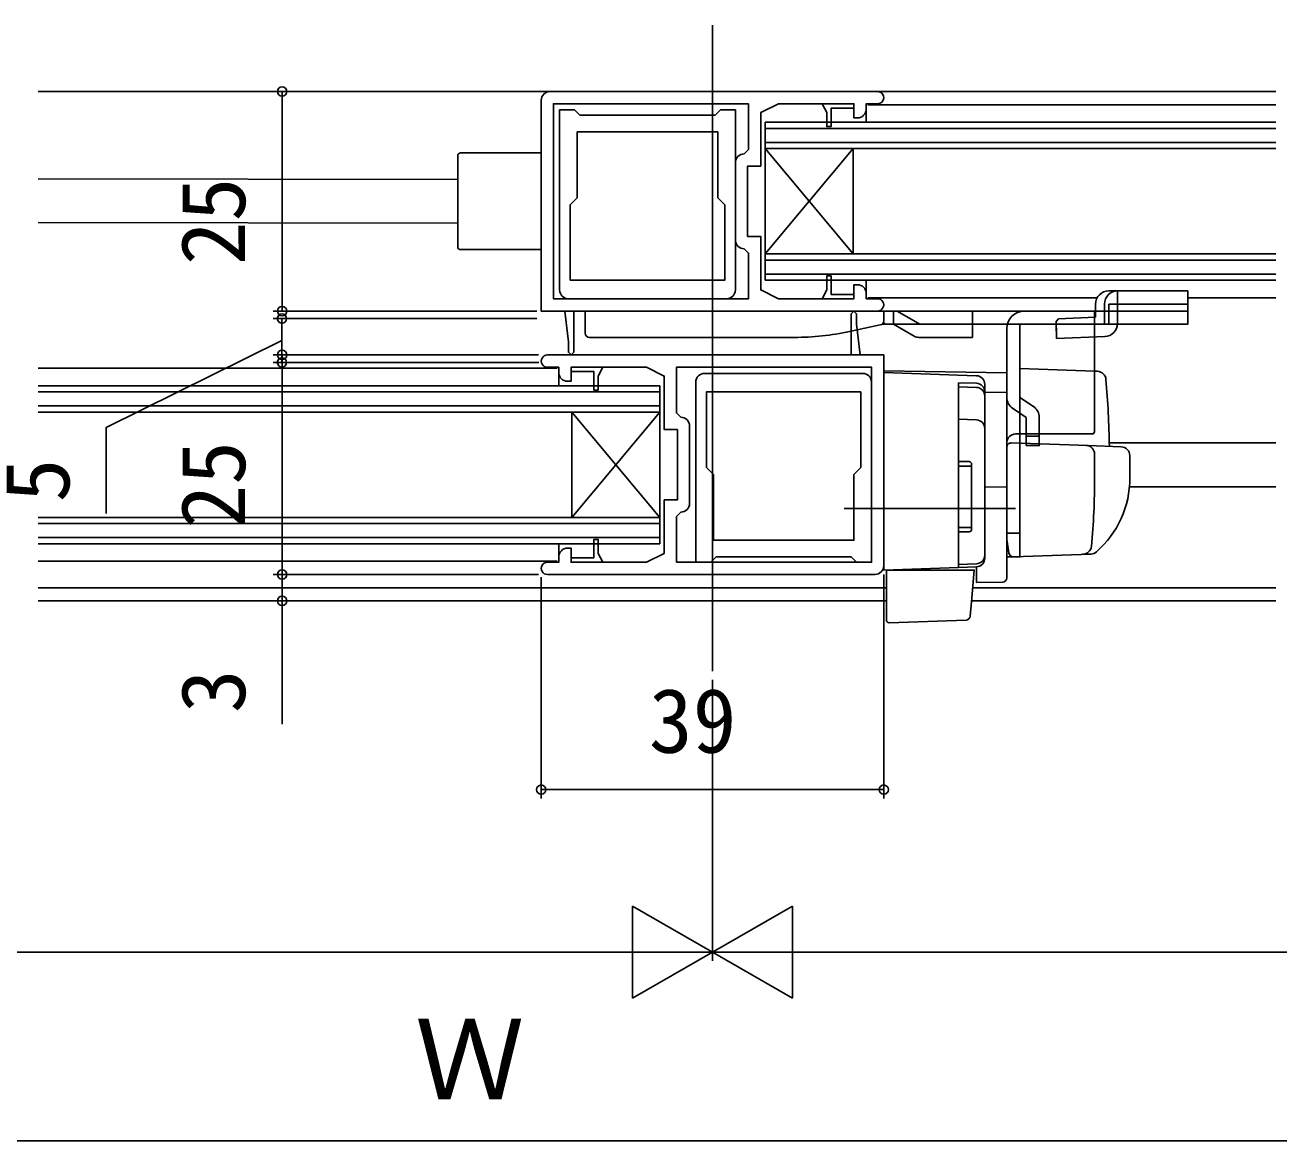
# Model space of a CAD drawing. Units: millimetres, scale not verified. Extents: x -438 to 438, y -652 to 648.
# Drawn here: x -215.8 to -73, y 83.5 to 210.6 of the extents above; entities that cross this region are included whole.
import ezdxf
from ezdxf.enums import TextEntityAlignment as Align

# ---------------------------------------------------------------- set-up
doc = ezdxf.new("R2010")
doc.units = ezdxf.units.MM
doc.header["$LTSCALE"] = 4
for name, color, linetype in [('0-2_YKK_11', 7, 'Continuous'), ('0-3_YKK_12', 2, 'Continuous'), ('0-4_YKK_13', 4, 'Continuous'), ('0-6_YKK_D', 6, 'Continuous')]:
    doc.layers.add(name, color=color, linetype=linetype)
doc.styles.add('ＭＳ ゴシック', font='')
doc.styles.get('ＭＳ ゴシック').set_extended_font_data('MS Gothic')

msp = doc.modelspace()

# ---------------------------------------------------------------- linework, layer by layer
at = {"layer": '0-2_YKK_11'}
for p, q in [((-156, 203), (-118.7, 203)), ((-134.9, 186.1), (-134.9, 194.9)), ((-135.9, 179.4), (-153.9, 179.4)), ((-138.4, 170.901), (-120.4, 170.901)), ((-140.1, 164.901), (-140.1, 156.101)), ((-119, 148.001), (-156.3, 148.001))]:
    msp.add_line(p, q, dxfattribs=at)
for points in [[(-118.7, 178), (-153.3, 178), (-153.3, 173.3), (-153.6, 173), (-153.9, 173.3), (-153.9, 174.5), (-154.3, 178), (-157, 178), (-157, 202)], [(-133.4, 201.6), (-155.6, 201.6), (-155.6, 179.4), (-133.4, 179.4), (-133.4, 184.6), (-133.9, 185.1)], [(-133.9, 195.9), (-133.4, 196.4), (-133.4, 201.6)], [(-121, 200), (-121.4, 200), (-121.4, 201.1), (-124, 201.1), (-124, 199), (-124.5, 199), (-124.5, 200.6), (-125, 201.6), (-130, 201.6), (-132, 200.6), (-132, 194.5), (-133.5, 194.5), (-133.5, 186.5), (-132, 186.5), (-132, 180.4), (-130, 179.4), (-125, 179.4), (-124.5, 180.4), (-124.5, 182), (-124, 182), (-124, 179.9), (-121.4, 179.9), (-121.4, 181), (-121, 181)], [(-118.7, 201.6), (-120, 201.6), (-120, 201)], [(-154.9, 180.4), (-154.9, 200.9), (-153.2, 200.9), (-152.9, 200.6), (-152.6, 200.3), (-137.2, 200.3), (-136.9, 200.6), (-136.6, 200.9), (-134.9, 200.9), (-134.9, 180.4)], [(-120, 180), (-120, 179.4), (-118.7, 179.4)], [(-156.3, 173.001), (-121.7, 173.001), (-121.7, 177.701), (-121.4, 178.001), (-121.1, 177.701), (-121.1, 176.501), (-120.7, 173.001), (-118, 173.001), (-118, 149.001)], [(-155, 171.001), (-155, 171.601), (-156.3, 171.601)], [(-154, 151.001), (-153.6, 151.001), (-153.6, 149.901), (-151, 149.901), (-151, 152.001), (-150.5, 152.001), (-150.5, 150.401), (-150, 149.401), (-145, 149.401), (-143, 150.401), (-143, 156.501), (-141.5, 156.501), (-141.5, 164.501), (-143, 164.501), (-143, 170.601), (-145, 171.601), (-150, 171.601), (-150.5, 170.601), (-150.5, 169.001), (-151, 169.001), (-151, 171.101), (-153.6, 171.101), (-153.6, 170.001), (-154, 170.001)], [(-141.6, 149.401), (-119.4, 149.401), (-119.4, 171.601), (-141.6, 171.601), (-141.6, 166.401), (-141.1, 165.901)], [(-119.4, 169.901), (-119.4, 149.401), (-121.1, 149.401), (-121.4, 149.701), (-121.7, 150.001), (-137.1, 150.001), (-137.4, 149.701), (-137.7, 149.401), (-139.4, 149.401), (-139.4, 169.901)], [(-141.1, 155.101), (-141.6, 154.601), (-141.6, 149.401)], [(-156.3, 149.401), (-155, 149.401), (-155, 150.001)]]:
    msp.add_lwpolyline(points, dxfattribs=at)
for points in [[(-125, 201.6), (-121.4, 201.6), (-121.4, 201.1), (-124, 201.1), (-124, 199), (-124.5, 199), (-124.5, 200.6)], [(-153.7, 181.5), (-136.1, 181.5), (-136.1, 190.1), (-136.9, 190.9), (-136.9, 198.4), (-152.9, 198.4), (-152.9, 190.9), (-153.7, 190.1)], [(-125, 179.4), (-121.4, 179.4), (-121.4, 179.9), (-124, 179.9), (-124, 182), (-124.5, 182), (-124.5, 180.4)], [(-153.3, 173.3), (-153.3, 178), (-154.3, 178), (-153.9, 174.5), (-153.9, 173.3), (-153.6, 173)], [(-121.7, 177.701), (-121.7, 173.001), (-120.7, 173.001), (-121.1, 176.501), (-121.1, 177.701), (-121.4, 178.001)], [(-150, 171.601), (-153.6, 171.601), (-153.6, 171.101), (-151, 171.101), (-151, 169.001), (-150.5, 169.001), (-150.5, 170.601)], [(-120.6, 168.801), (-138.2, 168.801), (-138.2, 160.201), (-137.4, 159.401), (-137.4, 151.901), (-121.4, 151.901), (-121.4, 159.401), (-120.6, 160.201)], [(-150, 149.401), (-153.6, 149.401), (-153.6, 149.901), (-151, 149.901), (-151, 152.001), (-150.5, 152.001), (-150.5, 150.401)]]:
    msp.add_lwpolyline(points, close=True, dxfattribs=at)
for centre, radius, start, end in [((-156, 202), 1, 90.00001, 179.99999), ((-118.7, 202.3), 0.7, 269.99999, 90.00001), ((-121, 201), 1, 270.00001, 359.99999), ((-133.9, 194.9), 1, 90.00001, 179.99999), ((-133.9, 186.1), 1, 180.00001, 269.99999), ((-153.9, 180.4), 1, 180.00001, 269.99999), ((-135.9, 180.4), 1, 270.00001, 359.99999), ((-121, 180), 1, 0.00001, 89.99999), ((-118.7, 178.7), 0.7, 269.99999, 90.00001), ((-156.3, 172.301), 0.7, 89.99999, 270.00001), ((-154, 171.001), 1, 180.00001, 269.99999), ((-138.4, 169.901), 1, 90.00001, 179.99999), ((-120.4, 169.901), 1, 0.00001, 89.99999), ((-141.1, 164.901), 1, 0.00001, 89.99999), ((-141.1, 156.101), 1, 270.00001, 359.99999), ((-154, 150.001), 1, 90.00001, 179.99999), ((-156.3, 148.701), 0.7, 89.99999, 270.00001), ((-119, 149.001), 1, 270.00001, 359.99999)]:
    msp.add_arc(centre, radius, start, end, dxfattribs=at)
at = {"layer": '0-3_YKK_12'}
for p, q in [((-137.5, 137.003), (-137.5, 210.566)), ((-214.25, 203), (-73.383, 203)), ((-73.383, 201.5), (-119.8, 201.5)), ((-120, 199.5), (-120, 201.1)), ((-73.383, 199.5), (-131.5, 199.5)), ((-131.5, 181.5), (-131.5, 199.5)), ((-73.383, 198.8), (-131.5, 198.8)), ((-73.383, 197.2), (-131.5, 197.2)), ((-73.383, 196.5), (-131.5, 196.5)), ((-121.502, 184.5), (-131.5, 196.5)), ((-121.5, 196.5), (-131.5, 184.5)), ((-121.502, 184.5), (-121.5, 196.5)), ((-214.25, 193.051), (-166.5, 192.977)), ((-214.25, 188.067), (-166.5, 187.994)), ((-73.383, 184.5), (-131.5, 184.5)), ((-73.383, 183.8), (-131.5, 183.8)), ((-73.383, 182.2), (-131.5, 182.2)), ((-73.383, 181.5), (-131.5, 181.5)), ((-120, 180.013), (-120.001, 181.5)), ((-93.726, 179.5), (-119.8, 179.5)), ((-73.383, 179.5), (-83.4, 179.5)), ((-155.2, 171.501), (-214.25, 171.501)), ((-155, 169.501), (-155, 170.974)), ((-143.5, 169.501), (-214.25, 169.501)), ((-143.5, 168.801), (-214.25, 168.801)), ((-143.5, 151.501), (-143.5, 169.501)), ((-143.5, 167.201), (-214.25, 167.201)), ((-143.5, 166.501), (-214.25, 166.501)), ((-153.5, 154.501), (-153.5, 166.501)), ((-153.5, 154.501), (-143.5, 166.501)), ((-153.5, 166.501), (-143.5, 154.501)), ((-92.327, 163), (-73.383, 163)), ((-90.036, 158), (-73.383, 158)), ((-143.5, 154.501), (-214.25, 154.501)), ((-143.5, 153.801), (-214.25, 153.801)), ((-143.5, 152.201), (-214.25, 152.201)), ((-143.5, 151.501), (-214.25, 151.501)), ((-155, 150.003), (-155, 151.501)), ((-155.2, 149.501), (-214.25, 149.501)), ((-117.7, 146.5), (-214.25, 146.5)), ((-73.383, 146.5), (-107.875, 146.5)), ((-117.7, 145), (-214.25, 145)), ((-73.383, 145), (-108.006, 145))]:
    msp.add_line(p, q, dxfattribs=at)
at = {"layer": '0-4_YKK_13'}
for p, q in [((-166.5, 195.7), (-166.5, 185.3)), ((-166.2, 196), (-157, 196)), ((-166.2, 185), (-157, 185)), ((-91.4, 180.3), (-92.4, 180.3)), ((-91.4, 179.861), (-91.4, 178)), ((-83.4, 179.861), (-83.4, 180.3)), ((-83.4, 179.861), (-83.4, 178)), ((-93.9, 178), (-93.9, 178.8)), ((-92.866, 178), (-92.866, 178.8)), ((-92.4, 178.8), (-91.4, 178.8)), ((-92.4, 176.5), (-92.4, 178.8)), ((-91.4, 178.8), (-83.4, 178.8)), ((-152.001, 178), (-152.001, 175.5)), ((-151.501, 178), (-152.001, 178)), ((-151.501, 178), (-118.501, 178)), ((-118.001, 178), (-91.4, 178)), ((-116.9, 178), (-116.9, 176.5)), ((-116.498, 178), (-113.898, 176.5)), ((-107.9, 178), (-107.9, 176.5)), ((-94, 178), (-102, 178)), ((-98.1, 177.109), (-98.391, 176.8)), ((-93.9, 177.3), (-98.1, 177.109)), ((-94, 164.5), (-94, 178)), ((-93.9, 177.3), (-93.9, 178)), ((-92.866, 176.59), (-92.866, 178)), ((-91.4, 176.589), (-91.4, 178)), ((-121.893, 175.666), (-118.396, 176.415)), ((-118.155, 176.5), (-118.207, 176.5)), ((-118.05, 176.65), (-118.155, 176.5)), ((-118.155, 176.5), (-117.845, 176.5)), ((-117.95, 176.65), (-118.05, 176.65)), ((-117.845, 176.5), (-117.95, 176.65)), ((-91.4, 176.5), (-117.845, 176.5)), ((-114.532, 175.134), (-116.9, 176.5)), ((-107.9, 176.5), (-107.9, 175)), ((-104, 176), (-104, 168.173)), ((-102.5, 176.5), (-94, 176.5)), ((-102.5, 164), (-102.5, 176.5)), ((-98.382, 176.5), (-98.391, 176.8)), ((-98.331, 174.86), (-98.382, 176.5)), ((-151.501, 175), (-128.179, 175)), ((-107.9, 175), (-114.032, 175)), ((-92.854, 175.09), (-98.331, 174.86)), ((-102.5, 171.448), (-102.5, 164)), ((-102.5, 171.448), (-94, 171.151)), ((-118, 148.5), (-118, 171.2)), ((-118, 171.2), (-104, 170.956)), ((-118, 171), (-107.465, 170.632)), ((-104, 170.499), (-104, 170.511)), ((-104, 170.299), (-104, 170.499)), ((-94, 171.151), (-93.673, 171.139)), ((-109.5, 169.833), (-107.465, 169.77)), ((-109.5, 166.177), (-109.5, 169.833)), ((-109.5, 169.374), (-109.5, 160.856)), ((-107.465, 169.303), (-109.5, 169.374)), ((-106.5, 168.767), (-106.5, 169.633)), ((-106.5, 168.767), (-106.5, 149.867)), ((-104, 168.727), (-106.5, 168.761)), ((-106.5, 150.226), (-106.5, 168.304)), ((-104, 168.173), (-104, 150)), ((-100.955, 167.12), (-102.5, 168.173)), ((-109.5, 165.212), (-109.5, 166.177)), ((-107.465, 165.603), (-109.5, 165.674)), ((-101.8, 165.88), (-103.345, 166.934)), ((-101.8, 165.88), (-101.8, 164)), ((-94.752, 162.677), (-103.483, 162.982)), ((-103, 164), (-94.134, 164)), ((-102.5, 164), (-102.5, 162.948)), ((-101.8, 162.673), (-101.8, 164)), ((-100.3, 163.75), (-101.8, 163.75)), ((-104, 162.482), (-104, 152)), ((-90.965, 162.545), (-94.752, 162.677)), ((-94, 159), (-94, 161.703)), ((-90, 161.545), (-90, 159)), ((-108.3, 160.856), (-109.5, 160.856)), ((-109.5, 160.356), (-108, 160.356)), ((-108, 160.556), (-108, 153.156)), ((-104, 158.7), (-104, 159.3)), ((-106.5, 158), (-104, 157.956)), ((-104, 157.7), (-104, 158.3)), ((-122.5, 155.5), (-103, 155.5)), ((-104, 154.7), (-104, 155.3)), ((-104, 153.7), (-104, 154.3)), ((-104, 153.7), (-104, 154.3)), ((-104, 153.7), (-104, 154.3)), ((-109.5, 153.356), (-108, 153.356)), ((-109.5, 152.856), (-109.5, 149.156)), ((-108.3, 152.856), (-109.5, 152.856)), ((-104, 153.7), (-104, 152)), ((-104, 153.7), (-104, 152)), ((-104, 152.7), (-102.5, 152.7)), ((-104, 152), (-103.962, 151.745)), ((-103.962, 151.745), (-103.768, 150.452)), ((-103.256, 150.026), (-94.427, 150.334)), ((-95.259, 150.305), (-94.411, 150.335)), ((-109.5, 149.156), (-107.465, 149.227)), ((-109.5, 148.797), (-107.465, 148.868)), ((-107.465, 148.868), (-107.465, 147.083)), ((-104.491, 147.135), (-107.465, 147.083)), ((-117.7, 144.521), (-117.7, 142.811)), ((-108.157, 143.273), (-108.016, 144.89)), ((-108.016, 144.89), (-107.976, 145.346)), ((-108.638, 142.816), (-117.39, 142.511))]:
    msp.add_line(p, q, dxfattribs=at)
for points in [[(-83.4, 180.3), (-91.4, 180.3), (-91.4, 179.861)], [(-118.001, 176.904), (-118.001, 178), (-118.501, 178)], [(-91.4, 176.5), (-83.4, 176.5), (-83.4, 178), (-91.4, 178)], [(-104, 157.956), (-104, 168.727), (-104, 170.956)], [(-101.8, 162.673), (-100.3, 162.673), (-100.3, 164), (-100.3, 165.88)], [(-118, 148.5), (-109.5, 148.797), (-109.5, 149.796), (-109.5, 165.212)], [(-104, 150), (-102.5, 150), (-102.5, 164)], [(-104, 147.635), (-104, 154.647), (-104, 157.5), (-104, 157.956)], [(-107.731, 148.5), (-117.7, 148.5), (-117.7, 145.158), (-117.7, 144.521)], [(-107.976, 145.346), (-107.7, 148.5), (-107.731, 148.5)]]:
    msp.add_lwpolyline(points, dxfattribs=at)
for centre, radius, start, end in [((-166.2, 195.7), 0.3, 90, 180), ((-166.2, 185.3), 0.3, 180, 270), ((-92.4, 178.8), 1.5, 90, 180), ((-91.383, 178.817), 1.483, 90.65815, 180.64336), ((-102, 176), 2, 90, 180), ((-128.179, 205), 30, 270, 282.09476), ((-118.501, 176.904), 0.5, 282.09476, 0), ((-92.9, 176.589), 1.5, 271.76239, 0), ((-151.501, 175.5), 0.5, 180, 270), ((-114.032, 176), 1, 240.02, 270), ((-107.5, 169.633), 1, 0, 88), ((-93.708, 170.14), 1, 4.8508, 88), ((-207.3, 160.5), 115, 1.04239, 4.8508), ((-107.5, 168.771), 1, 359.81439, 88.02469), ((-107.5, 168.304), 1, 0, 88), ((-102.5, 168.173), 1.5, 180, 235.71312), ((-101.8, 165.88), 1.5, 0, 55.71312), ((-107.5, 164.604), 1, 0, 88), ((-95, 164.5), 1, 330, 0), ((-103, 163), 1, 90, 180), ((-103.5, 162.482), 0.5, 88, 180), ((-95, 161.703), 1, 0, 88), ((-91, 161.545), 1, 0, 88), ((-108.3, 160.556), 0.3, 0, 90), ((-175, 159.012), 81, 354.46939, 359.99144), ((-101, 158.9), 11, 310.82814, 0.5186), ((-108.3, 153.156), 0.3, 270, 0), ((-107.5, 150.226), 1, 272, 0), ((-107.5, 149.867), 1, 272, 0), ((-103.273, 150.526), 0.5, 188.53077, 272), ((-95.372, 151.302), 1, 272, 354.46939), ((-94.462, 151.334), 1, 272, 310.82814), ((-104.5, 147.635), 0.5, 271, 0), ((-104.5, 147.635), 0.5, 343.42965, 0), ((-117.4, 142.811), 0.3, 180, 272), ((-108.655, 143.316), 0.5, 271.97301, 355)]:
    msp.add_arc(centre, radius, start, end, dxfattribs=at)
msp.add_ellipse((-94.4, 177.3), major_axis=(0, 9.5), ratio=0.421053, start_param=1.6551067, end_param=1.7293546, dxfattribs=at)
at = {"layer": '0-6_YKK_D'}
for p, q in [((-157, 203), (-187.5, 203)), ((-186.5, 203), (-186.5, 178)), ((-157.507, 177.147), (-187.507, 177.147)), ((-157.5, 178), (-187.5, 178)), ((-186.507, 172.148), (-186.507, 177.147)), ((-157.3, 173.001), (-187.5, 173.001)), ((-186.5, 173.001), (-186.5, 148.001)), ((-157.283, 172.148), (-187.507, 172.148)), ((-186.5, 148.001), (-186.5, 150.126)), ((-157.3, 148.001), (-187.5, 148.001)), ((-157.3, 148.001), (-187.5, 148.001)), ((-186.5, 148.001), (-186.5, 145)), ((-157, 147.701), (-157, 122.5)), ((-118, 148), (-118, 122.5)), ((-158, 145), (-187.5, 145)), ((-186.5, 145), (-186.5, 130.955)), ((-137.5, 136.003), (-137.5, 104)), ((-137.5, 136.003), (-137.5, 104)), ((-157, 123.5), (-118, 123.5)), ((-137.5, 105), (-146.593, 110.25)), ((-146.593, 110.25), (-146.593, 99.75)), ((-137.5, 105), (-128.407, 110.25)), ((-128.407, 99.75), (-128.407, 110.25)), ((-327, 105), (-148, 105)), ((-137.5, 105), (-155.687, 105)), ((-137.5, 105), (-146.593, 99.75)), ((-137.5, 105), (-128.407, 99.75)), ((-137.5, 105), (-119.313, 105)), ((-127, 105), (2, 105)), ((3.75, 83.5), (-328.75, 83.5))]:
    msp.add_line(p, q, dxfattribs=at)
msp.add_lwpolyline([(-186.507, 174.648), (-206.507, 164.751), (-206.507, 154.955)], dxfattribs=at)
for centre in [(-186.5, 203), (-186.5, 178), (-186.507, 177.147), (-186.5, 173.001), (-186.507, 172.148), (-186.5, 148.001), (-186.5, 148.001), (-186.5, 145), (-157, 123.5), (-118, 123.5)]:
    msp.add_circle(centre, 0.531, dxfattribs=at)

# ---------------------------------------------------------------- texts
at = {"layer": '0-6_YKK_D', "style": 'ＭＳ ゴシック'}
for s, p in [('25', (-188.5, 183.227)), ('25', (-188.5, 153.228)), ('5', (-208.507, 156.217)), ('3', (-188.5, 132.216))]:
    msp.add_text(s, height=7.331, rotation=90, dxfattribs=at).set_placement(p, align=Align.BOTTOM_LEFT)
for s, height, p in [('39', 7.331, (-144.744, 125.5)), ('Ｗ', 9.164, (-171.378, 85.5))]:
    msp.add_text(s, height=height, dxfattribs=at).set_placement(p, align=Align.BOTTOM_LEFT)

doc.saveas('drawing.dxf')
